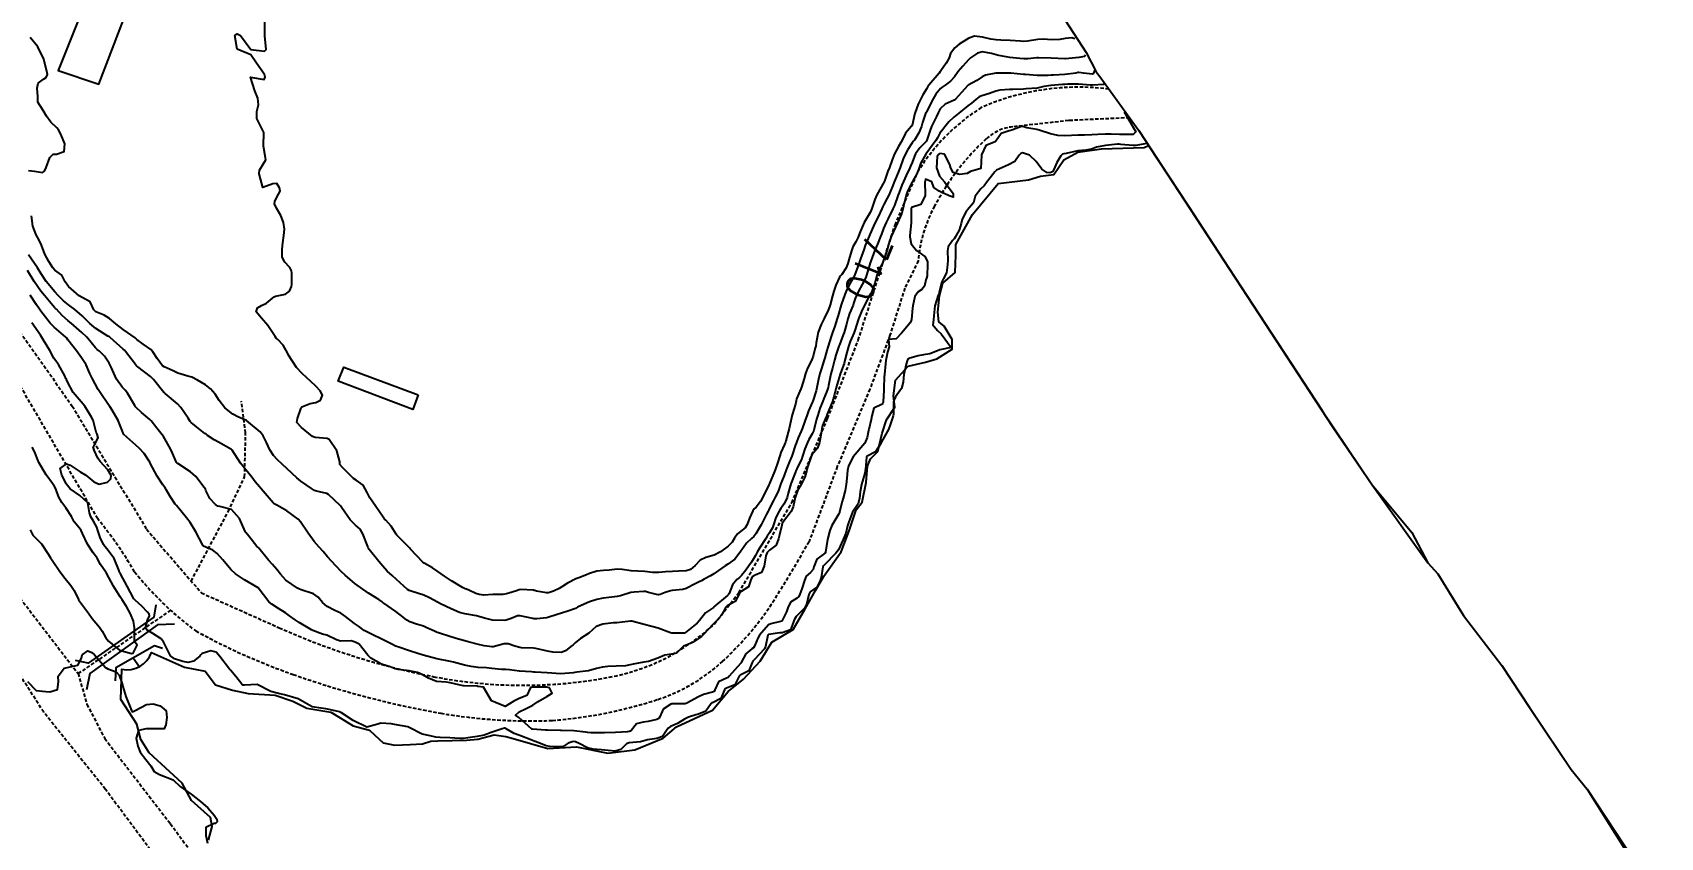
# Model space of a CAD drawing. Header units: metres. Extents: x 292545 to 299085, y 7450245 to 7463078.
# Drawn here: x 298390.6 to 298626.5, y 7451514.4 to 7451631 of the extents above; entities that cross this region are included whole.
import ezdxf
from ezdxf.enums import TextEntityAlignment as Align

# ---------------------------------------------------------------- set-up
doc = ezdxf.new("R2010")
doc.units = ezdxf.units.M
doc.linetypes.add('DASHED', pattern=[0.75, 0.5, -0.25])
for name, color, linetype in [('Area', 45, 'Continuous'), ('Cotas', 45, 'Continuous'), ('Curvas de Nivel 1m', 11, 'Continuous'), ('Curvas de Nivel 5m', 15, 'Continuous'), ('Edificações', 30, 'Continuous'), ('Hidrografia', 140, 'Continuous'), ('Pontes e viadutos', 190, 'Continuous'), ('Vias Secundárias', 230, 'DASHED')]:
    doc.layers.add(name, color=color, linetype=linetype)
doc.styles.add('Style-STANDARD', font='STANDARD.shx')

msp = doc.modelspace()

# ---------------------------------------------------------------- linework, layer by layer
at = {"layer": 'Area'}
msp.add_polyline3d([(298540.22, 7451632.84, 723.37), (298543.25, 7451628.16, 710.96), (298544.73, 7451625.35, 723.68), (298545.26, 7451624.65, 708.58), (298550.92, 7451616.81, 710.33), (298579.04, 7451573.85, 706.85), (298584.71, 7451565.5, 706.82), (298592.8, 7451554.18, 706.9), (298594.25, 7451552.56, 706.89), (298597.97, 7451546.53, 706.93), (298603.5, 7451539.32, 706.78), (298607.53, 7451533.2, 706.86), (298613.54, 7451524.25, 706.9), (298615.87, 7451521.36, 706.8), (298622.23, 7451511.24, 706.88)], dxfattribs=at)
at = {"layer": 'Curvas de Nivel 1m', "flags": 128}
for points, elevation in [([(298541.61, 7451630.11), (298541.18, 7451630.24), (298540.25, 7451630.17), (298539.44, 7451630), (298538.25, 7451629.95), (298537.09, 7451630.06), (298536.25, 7451630), (298534.77, 7451629.77), (298534.25, 7451629.74), (298533.74, 7451629.77), (298532.25, 7451629.89), (298530.9, 7451629.94), (298530.25, 7451629.96), (298529.48, 7451630.08), (298528.25, 7451630.38), (298527.11, 7451630.48), (298526.25, 7451630.23), (298524.87, 7451629.36), (298524.24, 7451628.83), (298523.63, 7451627.97), (298523.41, 7451627.38), (298523, 7451626.59), (298522.19, 7451625.46), (298522.16, 7451625.43), (298522.13, 7451625.39), (298521.96, 7451625.16), (298520.47, 7451623.42), (298520.35, 7451623.23), (298520.17, 7451622.9), (298519.59, 7451621.98), (298519.31, 7451621.43), (298518.93, 7451620.64), (298518.5, 7451619.44), (298518.42, 7451619.14), (298518.11, 7451617.77), (298518.03, 7451617.51), (298517.98, 7451617.44), (298517.1, 7451616.44), (298516.6, 7451615.45), (298516.42, 7451615.1), (298516.06, 7451614.51), (298515.49, 7451613.47), (298515.14, 7451612.57), (298514.75, 7451611.48), (298514.55, 7451610.95), (298514.04, 7451609.49), (298514, 7451609.4), (298512.95, 7451607.5), (298512.64, 7451606.83), (298512.22, 7451605.51), (298512.14, 7451605.31), (298511.95, 7451604.97), (298511.12, 7451603.52), (298510.52, 7451602.13), (298510.28, 7451601.53), (298510.18, 7451601.27), (298509.9, 7451600.7), (298509.47, 7451599.96), (298509.32, 7451599.55), (298508.98, 7451598.44), (298508.74, 7451597.55), (298508.49, 7451596.92), (298507.85, 7451595.98), (298507.65, 7451595.76), (298507.53, 7451595.56), (298506.99, 7451594.4), (298506.69, 7451593.57), (298506.5, 7451592.88), (298506.16, 7451591.58), (298506.07, 7451591.29), (298505.78, 7451590.57), (298505.44, 7451589.91), (298505.31, 7451589.59), (298504.88, 7451588.72), (298504.43, 7451587.6), (298504.17, 7451586.05), (298504.08, 7451585.6), (298504, 7451585.33), (298503.7, 7451584.14), (298503.58, 7451583.73), (298503.52, 7451583.61), (298502.9, 7451582.4), (298502.62, 7451581.62), (298502.42, 7451580.87), (298502.01, 7451579.63), (298501.91, 7451579.37), (298501.64, 7451578.74), (298501.31, 7451577.96), (298501.23, 7451577.64), (298501.13, 7451577.15), (298500.69, 7451575.64), (298500.46, 7451574.78), (298500.21, 7451573.65), (298499.77, 7451571.87), (298499.7, 7451571.66), (298499.55, 7451571.32), (298499.02, 7451570.18), (298498.86, 7451569.67), (298498.55, 7451568.64), (298498.22, 7451567.67), (298498.02, 7451567.15), (298497.49, 7451565.94), (298497.36, 7451565.68), (298497.27, 7451565.47), (298496.44, 7451563.7), (298496.09, 7451563.06), (298495.44, 7451562.25), (298495.15, 7451562), (298494.96, 7451561.71), (298494.49, 7451560.65), (298494.16, 7451559.72), (298493.87, 7451559.26), (298493.4, 7451558.92), (298492.73, 7451558.4), (298492.31, 7451557.74), (298491.96, 7451557.16), (298491.37, 7451556.58), (298490.3, 7451555.77), (298489.36, 7451555.29), (298488.17, 7451554.97), (298487.35, 7451554.55), (298486.63, 7451553.81), (298485.93, 7451553.22), (298485.33, 7451553.04), (298484.2, 7451552.97), (298483.33, 7451552.92), (298482.33, 7451552.86), (298481.33, 7451552.78), (298480.42, 7451552.79), (298479.33, 7451552.9), (298478.28, 7451552.96), (298477.33, 7451553.04), (298476.03, 7451553.23), (298475.33, 7451553.27), (298474.16, 7451553.12), (298473.33, 7451553.06), (298472.35, 7451552.96), (298471.32, 7451552.63), (298470.88, 7451552.44), (298469.76, 7451552.01), (298469.31, 7451551.85), (298468.1, 7451551.23), (298467.3, 7451550.71), (298466.88, 7451550.46), (298466.09, 7451550.05), (298465.49, 7451549.86), (298465.29, 7451549.82), (298465.05, 7451549.82), (298463.63, 7451550.08), (298463.36, 7451550.16), (298463.29, 7451550.18), (298463.19, 7451550.2), (298461.3, 7451550.32), (298461.13, 7451550.28), (298460.74, 7451550.12), (298459.63, 7451549.78), (298459.29, 7451549.69), (298458.75, 7451549.6), (298457.29, 7451549.57), (298455.98, 7451549.48), (298455.29, 7451549.59), (298454.85, 7451549.75), (298453.79, 7451550.2), (298453.45, 7451550.36), (298453.3, 7451550.42), (298452.89, 7451550.62), (298451.31, 7451551.59), (298450.3, 7451552.24), (298449.32, 7451552.94), (298448.54, 7451553.46), (298447.34, 7451554.12), (298447.14, 7451554.28), (298445.36, 7451556.18), (298445.24, 7451556.3), (298443.39, 7451558.18), (298443.29, 7451558.32), (298442.56, 7451559.49), (298441.76, 7451560.34), (298441.59, 7451560.52), (298441.42, 7451560.78), (298440.33, 7451562.36), (298439.45, 7451563.58), (298439.07, 7451564.38), (298438.51, 7451565.43), (298437.48, 7451566.16), (298437.1, 7451566.4), (298435.51, 7451567.97), (298435.13, 7451568.42), (298435.12, 7451568.82), (298434.67, 7451570.43), (298433.55, 7451572.07), (298433.3, 7451572.2), (298431.55, 7451572.33), (298431.18, 7451572.47), (298429.57, 7451573.78), (298428.88, 7451574.5), (298428.99, 7451575.09), (298429.45, 7451576.49), (298429.48, 7451576.61), (298429.61, 7451576.8), (298430.82, 7451577.27), (298431.62, 7451577.43), (298432.34, 7451577.74), (298432.6, 7451578.46), (298432.29, 7451579.11), (298431.65, 7451579.79), (298430.91, 7451580.48), (298429.66, 7451581.61), (298428.86, 7451582.5), (298427.7, 7451584.25), (298427.57, 7451584.51), (298426.9, 7451585.71), (298426.12, 7451586.53), (298425.91, 7451586.72), (298425.73, 7451586.96), (298424.67, 7451588.55), (298423.76, 7451589.64), (298423.01, 7451590.57), (298423.21, 7451591.14), (298423.78, 7451591.47), (298424.51, 7451591.82), (298425.37, 7451592.54), (298425.59, 7451592.74), (298425.8, 7451592.84), (298427.22, 7451593.1), (298427.81, 7451593.55), (298428.11, 7451594.22), (298428.16, 7451594.51), (298428.15, 7451596.19), (298428.1, 7451596.51), (298427.85, 7451597), (298427.12, 7451597.79), (298426.75, 7451598.53), (298426.76, 7451599.65), (298426.86, 7451600.53), (298427.01, 7451601.63), (298427.08, 7451602.52), (298426.96, 7451603.49), (298426.56, 7451604.52), (298425.95, 7451605.6), (298425.63, 7451606.21), (298425.7, 7451606.53), (298425.97, 7451607.18), (298426.45, 7451608.05), (298426.39, 7451608.53), (298425.99, 7451609.14), (298425.41, 7451609.12), (298423.98, 7451608.56), (298423.42, 7451610.57), (298423.5, 7451611.09), (298424.03, 7451611.96), (298424.37, 7451612.56), (298424.36, 7451612.88), (298424.05, 7451614.56), (298424.08, 7451616.56), (298423.07, 7451618.57), (298423.08, 7451619.61), (298423.34, 7451620.57), (298423.22, 7451621.5), (298422.82, 7451622.57), (298422.17, 7451624.58), (298424.17, 7451624.23), (298424.32, 7451624.56), (298424.18, 7451624.97), (298423.02, 7451626.57), (298422.21, 7451627.78), (298420.22, 7451628.6), (298419.92, 7451630.61), (298420.26, 7451630.85), (298420.7, 7451630.6), (298422.22, 7451628.58), (298424.22, 7451628.31), (298424.43, 7451628.56), (298424.25, 7451630.56), (298424.27, 7451632.56)], 712), ([(298390.01, 7451611.05), (298390.88, 7451610.95), (298392.01, 7451610.74), (298392.31, 7451610.94), (298392.56, 7451611.47), (298393.09, 7451612.92), (298393.57, 7451613.38), (298394.04, 7451613.39), (298395.17, 7451613.77), (298395.28, 7451614.9), (298394.68, 7451616.3), (298394.34, 7451616.91), (298394.09, 7451617.22), (298393.22, 7451618.04), (298392.61, 7451618.93), (298392.11, 7451619.71), (298391.36, 7451620.95), (298391.35, 7451621.74), (298391.28, 7451622.95), (298391.41, 7451623.71), (298392.17, 7451624.28), (298392.58, 7451624.53), (298392.73, 7451624.93), (298392.68, 7451625.43), (298392.28, 7451626.94), (298392.26, 7451627), (298392.21, 7451627.16), (298391.35, 7451628.95), (298390.24, 7451630.32)], 711), ([(298543.16, 7451627.73), (298543.02, 7451627.55), (298542.23, 7451627.41), (298540.26, 7451627.21), (298540.22, 7451627.2), (298540.2, 7451627.21), (298538.22, 7451627.32), (298536.35, 7451627.36), (298536.22, 7451627.36), (298536.1, 7451627.35), (298534.82, 7451627.24), (298534.27, 7451627.2), (298534.22, 7451627.2), (298533.66, 7451627.26), (298532.22, 7451627.43), (298530.62, 7451627.69), (298530.23, 7451627.78), (298529.54, 7451627.99), (298528.23, 7451628.23), (298527.52, 7451628.04), (298526.51, 7451627.34), (298526.35, 7451627.21), (298526.22, 7451627.09), (298525.39, 7451626.17), (298524.73, 7451625.36), (298524.19, 7451624.63), (298523.6, 7451623.96), (298522.84, 7451623.38), (298522.42, 7451623.13), (298522.17, 7451622.93), (298521.47, 7451622.08), (298521.1, 7451621.41), (298520.12, 7451619.55), (298520.08, 7451619.46), (298520.06, 7451619.42), (298519.54, 7451617.99), (298519.39, 7451617.43), (298519.04, 7451616.48), (298518.38, 7451615.44), (298518.24, 7451615.27), (298518.07, 7451615.04), (298517.42, 7451614.08), (298517.07, 7451613.45), (298516.77, 7451612.73), (298516.31, 7451611.46), (298516.23, 7451611.25), (298516.02, 7451610.75), (298515.63, 7451609.84), (298515.49, 7451609.47), (298515.14, 7451608.61), (298514.66, 7451607.48), (298514.45, 7451607.01), (298513.96, 7451606.1), (298513.74, 7451605.71), (298513.65, 7451605.49), (298513.11, 7451604.33), (298512.7, 7451603.5), (298512.45, 7451602.98), (298511.92, 7451601.76), (298511.81, 7451601.51), (298511.27, 7451600.15), (298511.03, 7451599.52), (298510.57, 7451598.23), (298510.33, 7451597.53), (298509.85, 7451596.2), (298509.66, 7451595.73), (298509.56, 7451595.54), (298508.91, 7451594.47), (298508.48, 7451593.55), (298508.3, 7451593.06), (298507.79, 7451591.56), (298507.33, 7451590.01), (298507.19, 7451589.57), (298506.85, 7451588.47), (298506.52, 7451587.57), (298506.31, 7451587), (298505.89, 7451585.58), (298505.85, 7451585.45), (298505.71, 7451584.95), (298505.41, 7451583.88), (298505.32, 7451583.59), (298504.92, 7451582.36), (298504.67, 7451581.6), (298504.47, 7451580.79), (298504.25, 7451579.6), (298504.13, 7451579.12), (298503.65, 7451577.61), (298503.64, 7451577.59), (298503.62, 7451577.53), (298503.04, 7451576.19), (298502.84, 7451575.62), (298502.52, 7451574.69), (298502.12, 7451573.62), (298501.95, 7451573.24), (298501.56, 7451572.31), (298501.3, 7451571.63), (298501.17, 7451571.26), (298500.61, 7451569.64), (298500.29, 7451568.88), (298499.81, 7451567.66), (298499.49, 7451566.84), (298499.15, 7451566), (298499.02, 7451565.66), (298498.63, 7451564.5), (298498.22, 7451563.67), (298497.94, 7451563.19), (298497.44, 7451562.18), (298497.28, 7451561.84), (298497.19, 7451561.68), (298496.95, 7451561.21), (298496.19, 7451559.7), (298495.9, 7451559.21), (298495.39, 7451558.37), (298495.11, 7451557.99), (298494.78, 7451557.72), (298494.05, 7451557.05), (298493.37, 7451556.07), (298493.23, 7451555.86), (298493.15, 7451555.73), (298492.37, 7451554.73), (298491.35, 7451553.99), (298490.95, 7451553.76), (298490.01, 7451553.09), (298489.32, 7451552.58), (298488.84, 7451552.27), (298487.91, 7451551.79), (298487.52, 7451551.58), (298487.31, 7451551.46), (298486.61, 7451551.11), (298485.3, 7451550.46), (298484.82, 7451550.32), (298483.3, 7451550.17), (298483.03, 7451550.12), (298482.25, 7451549.86), (298481.56, 7451549.6), (298481.29, 7451549.54), (298481, 7451549.58), (298479.87, 7451549.89), (298479.4, 7451550), (298479.29, 7451550.01), (298479.18, 7451550.01), (298477.76, 7451549.92), (298477.33, 7451549.88), (298477.29, 7451549.88), (298475.81, 7451549.41), (298475.29, 7451549.3), (298474.55, 7451549.22), (298473.28, 7451549.08), (298472.38, 7451548.88), (298471.28, 7451548.52), (298470.09, 7451548.01), (298469.56, 7451547.73), (298469.27, 7451547.58), (298468.14, 7451547.15), (298467.26, 7451546.88), (298466.6, 7451546.7), (298465.25, 7451546.25), (298465.09, 7451546.21), (298463.68, 7451546.08), (298463.24, 7451546.06), (298463.09, 7451546.09), (298461.25, 7451546.51), (298460.88, 7451546.48), (298459.93, 7451546.12), (298459.24, 7451545.88), (298458.92, 7451545.81), (298457.24, 7451545.88), (298456.06, 7451546.17), (298455.25, 7451546.42), (298454.94, 7451546.49), (298453.25, 7451546.78), (298452.47, 7451547), (298451.26, 7451547.5), (298449.73, 7451548.25), (298449.28, 7451548.49), (298448.12, 7451549.11), (298447.29, 7451549.49), (298445.59, 7451550), (298445.29, 7451550.1), (298445.15, 7451550.16), (298444.9, 7451550.3), (298443.31, 7451551.77), (298442.68, 7451552.33), (298441.97, 7451552.98), (298441.34, 7451553.68), (298440.79, 7451554.36), (298439.36, 7451556.12), (298439.27, 7451556.28), (298439.24, 7451556.37), (298439.19, 7451556.55), (298438.45, 7451558.38), (298438.06, 7451559.05), (298437.41, 7451559.64), (298436.6, 7451560.41), (298435.43, 7451562.15), (298435.22, 7451562.42), (298433.46, 7451564.09), (298433.24, 7451564.22), (298432.17, 7451564.46), (298431.6, 7451564.6), (298431.46, 7451564.65), (298430.99, 7451564.96), (298429.48, 7451565.99), (298428.87, 7451566.5), (298427.5, 7451567.78), (298426.71, 7451568.52), (298426.09, 7451569.1), (298425.52, 7451569.72), (298424.99, 7451570.55), (298424.47, 7451571.62), (298424.02, 7451572.56), (298423.56, 7451573.15), (298421.9, 7451574.58), (298421.59, 7451574.82), (298420.35, 7451575.36), (298419.59, 7451575.72), (298418.46, 7451576.62), (298417.62, 7451577.71), (298417.03, 7451578.64), (298416.39, 7451579.39), (298415.65, 7451579.97), (298414.51, 7451580.67), (298413.66, 7451581.1), (298413.09, 7451581.25), (298411.66, 7451581.68), (298410.98, 7451582.02), (298409.67, 7451582.57), (298409.41, 7451582.73), (298408.64, 7451583.79), (298408.02, 7451584.75), (298407.71, 7451585.09), (298406.61, 7451585.86), (298405.72, 7451586.54), (298405.6, 7451586.65), (298405.44, 7451586.77), (298403.74, 7451587.99), (298402.67, 7451588.81), (298401.76, 7451589.58), (298400.99, 7451590.06), (298399.77, 7451590.54), (298399.49, 7451590.85), (298398.92, 7451591.99), (298397.79, 7451592.63), (298397.32, 7451592.87), (298395.81, 7451594.22), (298395.32, 7451594.9), (298394.81, 7451595.88), (298393.84, 7451596.57), (298393.52, 7451596.92), (298392.96, 7451597.83), (298392.39, 7451598.93), (298391.89, 7451600.22), (298391.55, 7451600.94), (298391.13, 7451601.72), (298390.64, 7451602.95), (298390.44, 7451604.45)], 711), ([(298545.88, 7451623.55), (298545.8, 7451623.49), (298544.18, 7451623.38), (298543.92, 7451623.39), (298542.18, 7451623.53), (298540.55, 7451623.55), (298540.18, 7451623.52), (298539.86, 7451623.5), (298538.17, 7451623.37), (298537.14, 7451623.22), (298536.37, 7451623.03), (298536.17, 7451622.99), (298534.56, 7451622.85), (298534.17, 7451622.83), (298532.65, 7451622.78), (298532.17, 7451622.77), (298530.77, 7451622.69), (298530.16, 7451622.54), (298529.26, 7451622.21), (298528.15, 7451621.86), (298527.77, 7451621.7), (298527.3, 7451621.33), (298526.67, 7451620.8), (298526.13, 7451620.4), (298524.83, 7451619.36), (298524.12, 7451618.76), (298523.39, 7451618.1), (298522.81, 7451617.38), (298522.51, 7451616.98), (298522.09, 7451616.43), (298521.71, 7451615.76), (298521.5, 7451615.4), (298520.05, 7451613.42), (298519.32, 7451612.15), (298519.05, 7451611.43), (298518.79, 7451610.66), (298518.12, 7451609.44), (298518.08, 7451609.37), (298518, 7451609.25), (298517.38, 7451608.05), (298517.17, 7451607.45), (298516.93, 7451606.49), (298516.72, 7451605.45), (298516.56, 7451604.84), (298515.93, 7451603.46), (298515.01, 7451601.47), (298514.74, 7451600.64), (298514.42, 7451599.48), (298514.28, 7451599.08), (298513.87, 7451597.9), (298513.76, 7451597.6), (298513.71, 7451597.49), (298513.06, 7451596.28), (298512.84, 7451595.5), (298512.64, 7451594.69), (298512.22, 7451593.51), (298512.09, 7451593.22), (298511.8, 7451592.72), (298511.14, 7451591.52), (298510.7, 7451590.61), (298510.27, 7451589.53), (298509.75, 7451587.86), (298509.67, 7451587.61), (298509.65, 7451587.54), (298509.05, 7451586.23), (298508.81, 7451585.55), (298508.59, 7451584.67), (298508.32, 7451583.55), (298508.19, 7451583.05), (298507.67, 7451581.68), (298507.63, 7451581.56), (298507.62, 7451581.51), (298507.04, 7451579.57), (298506.76, 7451578.45), (298506.49, 7451577.58), (298505.73, 7451575.71), (298505.7, 7451575.59), (298505.68, 7451575.51), (298505.6, 7451575.35), (298505.08, 7451574.1), (298504.97, 7451573.6), (298504.78, 7451572.37), (298504.62, 7451571.6), (298504.34, 7451570.81), (298503.53, 7451569.81), (298503.46, 7451569.69), (298503.43, 7451569.61), (298502.94, 7451568.19), (298502.78, 7451567.62), (298502.52, 7451566.59), (298502.03, 7451565.62), (298501.81, 7451565.3), (298501.47, 7451564.77), (298501.1, 7451563.64), (298500.81, 7451562.28), (298500.52, 7451561.64), (298499.42, 7451560.19), (298499.21, 7451559.86), (298499.15, 7451559.66), (298498.83, 7451558.22), (298498.71, 7451557.67), (298498.33, 7451556.72), (298497.37, 7451556.03), (298497.05, 7451555.68), (298496.84, 7451555.17), (298496.59, 7451553.69), (298496.23, 7451552.8), (298495.32, 7451552.41), (298494.89, 7451552.14), (298494.7, 7451551.72), (298494.33, 7451550.7), (298493.3, 7451550.02), (298493.13, 7451549.9), (298493.05, 7451549.73), (298492.43, 7451548.59), (298491.27, 7451547.93), (298491.06, 7451547.75), (298490.44, 7451546.58), (298489.72, 7451545.77), (298489.24, 7451545.3), (298488.49, 7451544.52), (298487.82, 7451543.79), (298487.53, 7451543.48), (298487.21, 7451543.25), (298486.34, 7451542.68), (298485.2, 7451542.19), (298484.94, 7451542.09), (298484.68, 7451541.84), (298483.92, 7451541.11), (298483.18, 7451540.96), (298482.22, 7451540.82), (298481.18, 7451540.35), (298479.84, 7451539.89), (298479.17, 7451539.77), (298477.61, 7451539.48), (298477.17, 7451539.38), (298476.51, 7451539.27), (298475.17, 7451539.21), (298473.97, 7451539.16), (298473.16, 7451539.07), (298472.29, 7451538.85), (298471.16, 7451538.54), (298469.47, 7451538.33), (298469.16, 7451538.29), (298468.93, 7451538.25), (298467.15, 7451538.07), (298467.12, 7451538.07), (298465.15, 7451538.23), (298463.41, 7451538.34), (298463.16, 7451538.35), (298462.88, 7451538.36), (298461.16, 7451538.46), (298459.69, 7451538.66), (298459.16, 7451538.71), (298458.56, 7451538.74), (298457.16, 7451538.88), (298456.39, 7451538.94), (298455.16, 7451539.02), (298454.13, 7451539.16), (298453.16, 7451539.37), (298451.6, 7451539.79), (298451.17, 7451539.9), (298449.17, 7451540.25), (298447.18, 7451540.82), (298446.44, 7451541.03), (298445.19, 7451541.42), (298443.54, 7451541.98), (298443.2, 7451542.12), (298442.76, 7451542.33), (298441.21, 7451543.12), (298439.79, 7451543.79), (298439.22, 7451544.1), (298439.03, 7451544.18), (298438.65, 7451544.38), (298437.81, 7451544.98), (298437.23, 7451545.4), (298435.92, 7451546.41), (298435.25, 7451546.87), (298434.41, 7451547.27), (298433.26, 7451547.87), (298432.6, 7451548.45), (298432, 7451549.18), (298431.28, 7451549.68), (298429.5, 7451550.28), (298429.29, 7451550.34), (298429.19, 7451550.39), (298428.97, 7451550.49), (298427.31, 7451551.68), (298426.54, 7451552.53), (298426, 7451553.2), (298425.34, 7451553.92), (298424.77, 7451554.55), (298423.36, 7451556.3), (298423.23, 7451556.43), (298423.09, 7451556.56), (298421.91, 7451558.06), (298421.49, 7451558.59), (298421.45, 7451558.64), (298421.39, 7451558.73), (298420.56, 7451560.6), (298419.43, 7451561.89), (298417.73, 7451562.34), (298417.44, 7451562.39), (298417.1, 7451562.64), (298416.3, 7451563.5), (298415.72, 7451564.66), (298415.65, 7451564.84), (298415.47, 7451565.11), (298414.24, 7451566.67), (298413.49, 7451567.37), (298411.62, 7451568.59), (298411.51, 7451568.66), (298411.47, 7451568.7), (298410.87, 7451570.05), (298410.58, 7451570.71), (298409.56, 7451572.5), (298409.39, 7451572.73), (298408.6, 7451573.71), (298407.77, 7451574.75), (298407.58, 7451574.93), (298406.39, 7451575.96), (298405.6, 7451576.68), (298405.56, 7451576.72), (298405.52, 7451576.77), (298405.4, 7451576.98), (298404.34, 7451578.79), (298404.03, 7451579.19), (298403.64, 7451579.6), (298402.75, 7451580.81), (298401.97, 7451582.52), (298401.84, 7451582.82), (298401.68, 7451583.13), (298401, 7451584.14), (298400.31, 7451584.84), (298399.96, 7451585.1), (298399.71, 7451585.36), (298398.46, 7451586.86), (298397.73, 7451587.58), (298396.16, 7451588.89), (298395.76, 7451589.23), (298394.9, 7451590.04), (298394.05, 7451590.92), (298393.91, 7451591.06), (298393.78, 7451591.2), (298392.31, 7451592.93), (298391.8, 7451593.57), (298390.84, 7451594.95), (298389.84, 7451596.54)], 709), ([(298548.79, 7451619.53), (298550.49, 7451616.66), (298550.09, 7451616.24), (298548.92, 7451616.25), (298548.09, 7451616.27), (298546.88, 7451616.31), (298546.09, 7451616.3), (298544.97, 7451616.24), (298544.09, 7451616.2), (298543.05, 7451616.18), (298542.09, 7451616.17), (298541.13, 7451616.13), (298540.09, 7451616.04), (298539.17, 7451616.1), (298538.09, 7451616.36), (298536.46, 7451616.86), (298536.1, 7451616.96), (298534.66, 7451617.24), (298534.1, 7451617.41), (298533.92, 7451617.43), (298533.51, 7451617.26), (298532.48, 7451616.89), (298532.1, 7451616.8), (298530.95, 7451616.42), (298530.2, 7451615.3), (298530.07, 7451615.21), (298528.74, 7451614.64), (298528.09, 7451613.32), (298528.09, 7451613.28), (298528.03, 7451611.32), (298526.49, 7451610.88), (298526.02, 7451610.61), (298524.93, 7451610.45), (298524.02, 7451610.74), (298523.65, 7451611.37), (298523.52, 7451611.89), (298522.73, 7451613.38), (298522.05, 7451613.48), (298521.93, 7451613.39), (298521.7, 7451613.05), (298521.59, 7451611.4), (298522.02, 7451610.23), (298522.75, 7451609.38), (298523.99, 7451607.72), (298524, 7451607.37), (298524, 7451607.35), (298523.98, 7451607.19), (298523.4, 7451607.38), (298521.99, 7451608.06), (298521.18, 7451608.58), (298520.89, 7451609.41), (298520.01, 7451609.76), (298519.92, 7451609.51), (298519.91, 7451609.42), (298519.93, 7451607.47), (298519.93, 7451607.42), (298519.29, 7451606.1), (298517.96, 7451605.67), (298517.9, 7451605.5), (298517.89, 7451605.44), (298517.9, 7451603.47), (298517.9, 7451603.44), (298517.73, 7451601.63), (298517.7, 7451601.44), (298517.9, 7451600.43), (298518.7, 7451599.43), (298519.87, 7451598.56), (298520.28, 7451597.83), (298520.3, 7451597.41), (298520.22, 7451595.79), (298520.12, 7451595.42), (298520.06, 7451595.19), (298519.83, 7451594.28), (298519.45, 7451593.8), (298518.92, 7451593.43), (298518.45, 7451592.79), (298518.16, 7451591.44), (298518.13, 7451591.1), (298517.94, 7451589.44), (298517.91, 7451589.29), (298517.76, 7451588.98), (298516.52, 7451587.46), (298515.73, 7451586.63), (298514.65, 7451586.56), (298514.74, 7451585.48), (298514.5, 7451584.69), (298514.22, 7451583.48), (298514.17, 7451583.01), (298514.03, 7451581.49), (298514.02, 7451581.13), (298513.97, 7451579.49), (298513.95, 7451579.17), (298513.87, 7451577.49), (298513.83, 7451577.28), (298513.62, 7451577.13), (298512.51, 7451576.61), (298512.19, 7451575.5), (298512.13, 7451574.97), (298511.78, 7451573.51), (298511.74, 7451573.34), (298511.56, 7451572.34), (298511.21, 7451571.52), (298509.53, 7451569.54), (298508.83, 7451568.23), (298508.68, 7451567.55), (298508.57, 7451566.47), (298508.47, 7451565.55), (298508.34, 7451564.68), (298508.05, 7451563.55), (298507.92, 7451563.08), (298507.55, 7451561.56), (298507.53, 7451561.47), (298507.43, 7451561.27), (298506.44, 7451559.57), (298506.12, 7451558.86), (298505.79, 7451557.58), (298505.48, 7451555.7), (298505.43, 7451555.59), (298505.36, 7451555.53), (298504.24, 7451554.71), (298503.83, 7451553.61), (298503.72, 7451553.22), (298503.33, 7451552.77), (298502.7, 7451552.24), (298502.44, 7451551.62), (298502.08, 7451550.41), (298501.78, 7451549.63), (298501.62, 7451549.3), (298501.28, 7451549.02), (298500.44, 7451548.48), (298500.05, 7451547.65), (298499.84, 7451547.07), (298499.24, 7451545.81), (298499.18, 7451545.72), (298499, 7451545.66), (298497.56, 7451545.36), (298497.24, 7451545.17), (298495.92, 7451543.7), (298495.67, 7451543.24), (298495.2, 7451542.08), (298495.05, 7451541.85), (298494.83, 7451541.71), (298493.93, 7451540.98), (298493.26, 7451539.73), (298493.23, 7451539.67), (298493.17, 7451539.61), (298491.56, 7451537.75), (298491.37, 7451537.54), (298491.15, 7451537.44), (298490, 7451536.91), (298489.48, 7451535.78), (298489.37, 7451535.53), (298489.12, 7451535.41), (298487.8, 7451535.11), (298487.11, 7451534.77), (298485.38, 7451533.83), (298485.18, 7451533.75), (298485.1, 7451533.74), (298483.22, 7451533.73), (298483.1, 7451533.71), (298481.99, 7451532.96), (298481.49, 7451531.87), (298481.34, 7451531.61), (298481.08, 7451531.46), (298479.8, 7451531.16), (298479.07, 7451531.07), (298478.12, 7451530.86), (298477.37, 7451529.92), (298477.19, 7451529.78), (298477.05, 7451529.74), (298476.82, 7451529.7), (298475.05, 7451529.58), (298473.49, 7451529.52), (298473.05, 7451529.53), (298471.48, 7451529.55), (298471.05, 7451529.59), (298470.7, 7451529.65), (298469.05, 7451529.81), (298467.22, 7451529.87), (298467.05, 7451529.87), (298465.2, 7451529.91), (298465.05, 7451529.92), (298464.92, 7451529.93), (298463.05, 7451530.05), (298462.96, 7451530.09), (298461.08, 7451531.75), (298460.58, 7451532.12), (298461.09, 7451532.56), (298462.14, 7451533.05), (298463.1, 7451533.56), (298463.84, 7451534.08), (298465.11, 7451534.79), (298465.9, 7451535.27), (298465.52, 7451536.06), (298465.12, 7451536.14), (298465.04, 7451536.14), (298463.12, 7451536.18), (298463.04, 7451536.17), (298462.74, 7451536.09), (298462.24, 7451534.97), (298461.11, 7451534.52), (298460.31, 7451534.12), (298459.09, 7451533.34), (298457.1, 7451534.16), (298455.92, 7451536.17), (298455.12, 7451536.27), (298455.02, 7451536.28), (298453.12, 7451536.35), (298452.97, 7451536.37), (298451.13, 7451536.78), (298450.51, 7451536.86), (298449.13, 7451537), (298447.96, 7451537.44), (298447.15, 7451537.93), (298446.36, 7451538.29), (298445.16, 7451538.53), (298443.55, 7451538.71), (298443.16, 7451538.81), (298442.4, 7451539.1), (298441.16, 7451539.49), (298439.61, 7451540.37), (298439.18, 7451540.8), (298437.9, 7451542.39), (298437.45, 7451542.65), (298437.21, 7451542.75), (298436.74, 7451542.87), (298435.21, 7451542.84), (298434.64, 7451543), (298433.22, 7451543.68), (298432.63, 7451543.86), (298431.22, 7451544.35), (298431.02, 7451544.47), (298429.23, 7451545.55), (298428.64, 7451545.9), (298427.82, 7451546.51), (298427.25, 7451546.93), (298426.21, 7451547.58), (298425.27, 7451548.17), (298424.84, 7451548.54), (298423.29, 7451550.56), (298421.31, 7451551.71), (298419.99, 7451552.6), (298419.33, 7451553.21), (298418.16, 7451554.62), (298417.35, 7451555.55), (298416.72, 7451556), (298415.36, 7451556.61), (298415.32, 7451556.66), (298415.27, 7451556.75), (298414.23, 7451558.67), (298413.41, 7451560.02), (298412.92, 7451560.68), (298411.44, 7451562.48), (298411.27, 7451562.7), (298410.53, 7451563.79), (298410, 7451564.72), (298409.79, 7451565.05), (298409.47, 7451565.47), (298408.64, 7451566.74), (298407.64, 7451568.62), (298407.58, 7451568.75), (298407.51, 7451568.89), (298406.78, 7451570.02), (298406.07, 7451570.77), (298405.54, 7451571.22), (298403.83, 7451572.8), (298403.72, 7451572.96), (298403.57, 7451573.37), (298402.98, 7451574.81), (298402.12, 7451576.29), (298401.77, 7451576.82), (298401.61, 7451577.07), (298400.4, 7451578.84), (298400.11, 7451579.31), (298399.65, 7451580.14), (298399.26, 7451580.85), (298398.91, 7451581.61), (298398.34, 7451582.86), (298397.69, 7451583.9), (298396.96, 7451584.88), (298395.72, 7451586.51), (298395.56, 7451586.73), (298395.4, 7451586.89), (298393.74, 7451588.31), (298393.16, 7451588.93), (298391.77, 7451590.67), (298391.58, 7451590.94), (298391.15, 7451591.57), (298390.22, 7451592.96)], 708), ([(298552.17, 7451614.88), (298552.13, 7451614.93), (298552.07, 7451614.95), (298550.47, 7451614.65), (298550.07, 7451614.66), (298548.32, 7451614.82), (298548.07, 7451614.84), (298547.83, 7451614.84), (298546.07, 7451614.68), (298544.77, 7451614.42), (298544.06, 7451614.15), (298543.24, 7451613.96), (298542.06, 7451613.87), (298540.39, 7451613.51), (298540.06, 7451613.44), (298539.85, 7451613.39), (298539.6, 7451613.18), (298539.03, 7451612.2), (298538.59, 7451611.19), (298538.39, 7451610.83), (298538.02, 7451610.7), (298537.55, 7451610.74), (298536.86, 7451611.22), (298536.04, 7451612.32), (298535.06, 7451613.24), (298534.06, 7451613.59), (298533.79, 7451613.52), (298533.54, 7451613.26), (298532.96, 7451612.34), (298532.04, 7451611.85), (298530.73, 7451611.29), (298530.27, 7451611.06), (298530.03, 7451610.84), (298529.34, 7451609.98), (298528.84, 7451609.31), (298528.49, 7451608.83), (298527.99, 7451608.4), (298527.21, 7451607.33), (298526.94, 7451606.36), (298526.09, 7451605.35), (298525.95, 7451605.18), (298525.32, 7451603.98), (298525.16, 7451603.36), (298524.89, 7451602.39), (298524.31, 7451601.37), (298524.14, 7451601.14), (298523.91, 7451600.9), (298523.28, 7451599.99), (298523.17, 7451599.38), (298523.21, 7451598.03), (298523.2, 7451597.38), (298523.02, 7451596.21), (298522.61, 7451595.38), (298522.34, 7451594.88), (298521.99, 7451593.39), (298521.95, 7451593.25), (298521.81, 7451592.99), (298521.32, 7451591.4), (298521.22, 7451589.95), (298521.14, 7451589.4), (298521.03, 7451588.67), (298521.75, 7451587.87), (298522.28, 7451587.38), (298523.72, 7451585.37), (298522.07, 7451585.03), (298521.72, 7451584.9), (298520.63, 7451584.48), (298519.71, 7451584.32), (298518.94, 7451584.19), (298517.7, 7451583.86), (298517.45, 7451583.69), (298517.34, 7451583.45), (298517.19, 7451582.95), (298516.85, 7451581.45), (298516.77, 7451580.34), (298516.5, 7451579.46), (298515.63, 7451578.23), (298515.38, 7451577.72), (298515.35, 7451577.47), (298515.36, 7451575.72), (298515.32, 7451575.47), (298514.89, 7451574.17), (298514.61, 7451573.48), (298514.23, 7451572.82), (298513.55, 7451571.63), (298513.52, 7451571.52), (298513.51, 7451571.49), (298512.76, 7451570.28), (298511.53, 7451569.64), (298511.42, 7451569.51), (298511.29, 7451567.73), (298511.27, 7451567.51), (298511.18, 7451567.19), (298510.73, 7451565.53), (298510.51, 7451564.48), (298510.41, 7451563.53), (298510.24, 7451562.74), (298509.43, 7451561.54), (298508.86, 7451560.11), (298508.7, 7451559.55), (298508.46, 7451558.49), (298508.08, 7451557.55), (298507.37, 7451556.07), (298507.02, 7451555.57), (298505.35, 7451553.9), (298505.19, 7451553.74), (298505.13, 7451553.59), (298504.86, 7451552.06), (298504.73, 7451551.6), (298504.23, 7451550.67), (298503.3, 7451549.97), (298503.1, 7451549.61), (298502.75, 7451548.13), (298502.46, 7451547.62), (298501.25, 7451546.39), (298500.96, 7451545.93), (298500.88, 7451545.64), (298500.42, 7451544.46), (298499.23, 7451544.04), (298498.88, 7451544.01), (298497.22, 7451543.78), (298497.13, 7451543.68), (298496.82, 7451542.07), (298496.64, 7451541.69), (298495.18, 7451540.13), (298494.97, 7451539.92), (298494.88, 7451539.71), (298494.37, 7451538.51), (298493.15, 7451537.91), (298492.99, 7451537.73), (298492.38, 7451536.49), (298491.13, 7451536), (298490.96, 7451535.93), (298490.88, 7451535.76), (298490.35, 7451534.53), (298489.1, 7451533.91), (298489.01, 7451533.87), (298488.93, 7451533.78), (298488.18, 7451532.69), (298487.08, 7451532.25), (298486.71, 7451532.17), (298485.64, 7451531.82), (298485.07, 7451531.51), (298484.04, 7451530.87), (298483.06, 7451530.46), (298482.71, 7451530.21), (298482.45, 7451529.86), (298481.9, 7451529.01), (298481.04, 7451528.74), (298479.69, 7451528.54), (298479.04, 7451528.32), (298478.69, 7451528.25), (298477.03, 7451528.08), (298476.65, 7451527.93), (298475.85, 7451527.11), (298475.02, 7451526.87), (298474.01, 7451526.96), (298473.02, 7451527.08), (298471.84, 7451527.16), (298471.02, 7451527.36), (298469.81, 7451528.01), (298469.25, 7451528.23), (298469.04, 7451528.27), (298468.81, 7451528.25), (298468.22, 7451528.03), (298467.48, 7451527.58), (298467.03, 7451527.51), (298465.53, 7451527.55), (298465.03, 7451527.64), (298463.95, 7451528.08), (298463.27, 7451528.32), (298463.04, 7451528.41), (298462.48, 7451528.65), (298461.04, 7451529.22), (298460.38, 7451529.46), (298459.24, 7451530.14), (298459.05, 7451530.22), (298458.97, 7451530.23), (298458.65, 7451530.14), (298457.47, 7451529.73), (298457.05, 7451529.57), (298456.01, 7451529.21), (298455.04, 7451529.02), (298453.66, 7451528.82), (298453.04, 7451528.73), (298452.52, 7451528.73), (298451.04, 7451528.81), (298449.64, 7451528.85), (298449.04, 7451528.93), (298448.22, 7451529.09), (298447.04, 7451529.35), (298445.17, 7451530.3), (298445.05, 7451530.37), (298444.95, 7451530.4), (298443.06, 7451530.75), (298442.55, 7451530.84), (298441.06, 7451530.92), (298440.61, 7451530.81), (298439.05, 7451530.37), (298437.07, 7451531.31), (298435.38, 7451532.42), (298435.08, 7451532.56), (298433.57, 7451532.93), (298433.09, 7451533.03), (298432.43, 7451533.11), (298431.09, 7451533.33), (298429.1, 7451534.49), (298427.11, 7451535.07), (298426.44, 7451535.2), (298425.12, 7451535.52), (298423.13, 7451536.56), (298421.29, 7451536.43), (298421.13, 7451536.44), (298420.91, 7451536.59), (298420.04, 7451537.7), (298419.28, 7451538.61), (298419.15, 7451538.77), (298417.74, 7451540.62), (298417.18, 7451541.25), (298416.4, 7451541.42), (298415.18, 7451541.03), (298414.98, 7451540.86), (298414.83, 7451540.66), (298413.93, 7451539.91), (298413.16, 7451539.74), (298412.35, 7451539.88), (298411.17, 7451540.28), (298410.57, 7451540.72), (298409.88, 7451542.03), (298409.56, 7451542.73), (298409.21, 7451543.18), (298408.04, 7451543.92), (298407.22, 7451544.43), (298407.06, 7451544.59), (298407.02, 7451544.75), (298407.02, 7451544.95), (298407.24, 7451545.87), (298407.52, 7451546.48), (298407.47, 7451546.75), (298407.26, 7451547.02), (298406.41, 7451547.91), (298405.44, 7451548.78), (298405.35, 7451548.85), (298405.27, 7451548.97), (298404.29, 7451550.79), (298403.32, 7451552.59), (298403.21, 7451552.8), (298403.13, 7451553), (298402.41, 7451554.81), (298401.36, 7451556.2), (298401.07, 7451556.53), (298400.88, 7451556.83), (298400.39, 7451557.84), (298400.03, 7451558.84), (298399.89, 7451559.34), (298399.41, 7451560.2), (298399.04, 7451560.85), (298398.84, 7451561.44), (298398.6, 7451562.86), (298397.45, 7451563.93), (298396.06, 7451564.88), (298395.47, 7451565.62), (298395.05, 7451566.47), (298394.83, 7451566.9), (298394.57, 7451567.83), (298395.51, 7451568.52), (298396.06, 7451568.33), (298397.49, 7451567.37), (298398.29, 7451566.86), (298399.47, 7451565.9), (298400.22, 7451565.59), (298401.47, 7451565.87), (298401.93, 7451566.37), (298401.96, 7451566.82), (298401.5, 7451567.66), (298400.41, 7451568.84), (298400.04, 7451569.36), (298399.53, 7451570.51), (298399.41, 7451570.85), (298399.39, 7451571), (298399.54, 7451571.2), (298400.09, 7451572.31), (298399.93, 7451572.84), (298399.83, 7451573.11), (298399.58, 7451574.09), (298399.36, 7451574.85), (298399.14, 7451575.3), (298398.15, 7451576.86), (298397.61, 7451577.5), (298396.47, 7451578.88), (298395.65, 7451580.41), (298395.49, 7451580.74), (298395.43, 7451580.89), (298395.29, 7451581.27), (298394.35, 7451582.91), (298394.06, 7451583.29), (298393.69, 7451583.83), (298393.09, 7451584.93), (298392.19, 7451586.46), (298391.89, 7451586.94), (298391.73, 7451587.18), (298390.46, 7451588.95)], 707), ([(298390.22, 7451558.96), (298390.61, 7451558.18), (298391.38, 7451557.43), (298391.87, 7451556.94), (298392.9, 7451555.37), (298393.19, 7451554.92), (298393.34, 7451554.7), (298394.53, 7451552.91), (298395.31, 7451551.9), (298396.15, 7451550.89), (298396.6, 7451550.19), (298397.24, 7451548.87), (298397.25, 7451548.85), (298397.27, 7451548.83), (298398.68, 7451546.86), (298399.24, 7451546.11), (298400.31, 7451544.83), (298400.67, 7451544.28), (298401.21, 7451543.31), (298401.57, 7451542.82), (298403.18, 7451541.52), (298404.93, 7451541.02), (298405.18, 7451541.09), (298405.74, 7451542.23), (298405.38, 7451542.78), (298405.36, 7451542.93), (298405.37, 7451544.78), (298405.24, 7451545.72), (298404.78, 7451546.78), (298404.21, 7451547.84), (298403.59, 7451548.8), (298403.28, 7451549.26), (298402.34, 7451550.81), (298401.32, 7451552.67), (298401.23, 7451552.82), (298400.45, 7451553.95), (298399.96, 7451554.84), (298399.71, 7451555.21), (298399.35, 7451555.65), (298398.55, 7451556.86), (298397.82, 7451558.43), (298397.63, 7451558.87), (298397.4, 7451559.22), (298396.62, 7451560.1), (298396.23, 7451560.88), (298395.43, 7451562.15), (298394.85, 7451562.9), (298394.33, 7451563.78), (298393.94, 7451564.91), (298393.79, 7451565.24), (298393.47, 7451565.66), (298392.55, 7451566.93), (298391.51, 7451568.74), (298391.44, 7451568.87), (298391.4, 7451568.94), (298390.88, 7451570.31), (298390.54, 7451570.95)], 706), ([(298389.85, 7451536.96), (298391.11, 7451535.69), (298392.5, 7451535.54), (298393.11, 7451535.46), (298394.2, 7451535.82), (298394.37, 7451536.91), (298394.31, 7451537.74), (298395.15, 7451538.9), (298397.16, 7451539.37), (298397.67, 7451540.37), (298397.8, 7451540.86), (298398.6, 7451541.44), (298399.18, 7451541.17), (298399.57, 7451540.85), (298401.15, 7451539.01), (298401.26, 7451538.94), (298401.48, 7451538.83), (298402.71, 7451538.37), (298403.14, 7451537.88), (298403.53, 7451536.8), (298403.66, 7451536.26), (298404.12, 7451534.79), (298404.84, 7451533.03), (298404.93, 7451532.78), (298405.08, 7451532.58), (298405.48, 7451532.77), (298407.09, 7451533.66), (298408.08, 7451533.75), (298409.09, 7451533.45), (298409.93, 7451532.72), (298410.04, 7451531.75), (298409.9, 7451530.72), (298409.65, 7451530.13), (298409.05, 7451530.1), (298407.69, 7451530.11), (298407.05, 7451530.12), (298405.95, 7451529.87), (298405.59, 7451528.77), (298405.84, 7451527.59), (298406.17, 7451526.76), (298407, 7451525.7), (298407.73, 7451524.74), (298408.19, 7451523.96), (298408.97, 7451523.48), (298410.96, 7451522.71), (298412, 7451521.74), (298412.95, 7451521.09), (298413.58, 7451520.67), (298414.93, 7451519.6), (298416, 7451518.65), (298416.9, 7451517.61), (298417.27, 7451517.01), (298417.33, 7451516.63), (298417.12, 7451516.41), (298416.89, 7451516.39), (298415.7, 7451515.83), (298415.68, 7451514.65), (298415.95, 7451513.55)], 707)]:
    msp.add_lwpolyline(points, dxfattribs=dict(at, elevation=elevation))
at = {"layer": 'Curvas de Nivel 5m', "elevation": 710, "flags": 128}
msp.add_lwpolyline([(298544.52, 7451625.64), (298544.29, 7451625.03), (298544.19, 7451624.99), (298542.88, 7451625.14), (298542.19, 7451625.23), (298542.12, 7451625.22), (298541.79, 7451625.16), (298540.19, 7451624.95), (298538.53, 7451624.85), (298538.19, 7451624.83), (298537.78, 7451624.8), (298536.19, 7451624.82), (298534.5, 7451624.94), (298534.19, 7451624.96), (298532.34, 7451625.12), (298532.19, 7451625.12), (298532.04, 7451625.12), (298530.19, 7451625.12), (298528.67, 7451624.83), (298528.19, 7451624.59), (298527.41, 7451624.1), (298526.17, 7451623.4), (298526.11, 7451623.34), (298525.19, 7451622.32), (298524.34, 7451621.37), (298524.14, 7451621.23), (298522.86, 7451620.66), (298522.13, 7451619.97), (298521.82, 7451619.39), (298521.58, 7451618.86), (298520.88, 7451617.41), (298520.65, 7451616.86), (298520.18, 7451615.42), (298520.07, 7451615.25), (298519.19, 7451614.3), (298518.56, 7451613.43), (298518.39, 7451613.1), (298518.04, 7451612.19), (298517.83, 7451611.64), (298517.74, 7451611.44), (298517.17, 7451610.3), (298516.79, 7451609.45), (298516.56, 7451608.89), (298516.01, 7451607.46), (298516, 7451607.44), (298515.98, 7451607.37), (298515.48, 7451605.95), (298515.27, 7451605.47), (298514.56, 7451604.1), (298514.27, 7451603.48), (298513.92, 7451602.65), (298513.6, 7451601.81), (298513.47, 7451601.49), (298513.02, 7451600.38), (298512.66, 7451599.5), (298512.44, 7451598.94), (298511.91, 7451597.51), (298511.9, 7451597.47), (298511.86, 7451597.32), (298511.32, 7451595.52), (298510.83, 7451594.52), (298510.26, 7451593.53), (298509.8, 7451592.47), (298509.57, 7451591.76), (298509.49, 7451591.54), (298508.99, 7451590.33), (298508.74, 7451589.55), (298508.53, 7451588.78), (298508.2, 7451587.56), (298508.08, 7451587.21), (298507.73, 7451586.31), (298507.51, 7451585.77), (298507.44, 7451585.56), (298507, 7451584.27), (298506.8, 7451583.57), (298506.49, 7451582.38), (298506.29, 7451581.58), (298505.93, 7451579.86), (298505.87, 7451579.59), (298505.82, 7451579.42), (298505.64, 7451578.92), (298505.25, 7451577.97), (298505.1, 7451577.6), (298504.68, 7451576.53), (298504.37, 7451575.6), (298504.19, 7451575.01), (298503.87, 7451573.61), (298503.81, 7451573.37), (298503.57, 7451572.86), (298503.1, 7451572.07), (298502.87, 7451571.62), (298502.48, 7451570.69), (298502.16, 7451569.62), (298502, 7451569.16), (298501.51, 7451568.15), (298501.33, 7451567.81), (298501.26, 7451567.63), (298501.09, 7451567.23), (298500.47, 7451565.65), (298500.07, 7451564.25), (298499.93, 7451563.65), (298499.82, 7451563.3), (298499.45, 7451562.66), (298499.04, 7451562.07), (298498.79, 7451561.67), (298498.32, 7451560.77), (298497.96, 7451559.67), (298497.82, 7451559.26), (298497.4, 7451558.52), (298497.05, 7451558.02), (298496.83, 7451557.69), (298495.95, 7451556.29), (298495.61, 7451555.71), (298495.36, 7451555.26), (298494.79, 7451554.27), (298494.41, 7451553.72), (298493.94, 7451553.12), (298493.32, 7451552.35), (298493.02, 7451552.03), (298492.67, 7451551.74), (298492.04, 7451551.01), (298491.53, 7451549.75), (298491.45, 7451549.59), (298491.29, 7451549.45), (298489.34, 7451547.78), (298489.31, 7451547.75), (298489.27, 7451547.72), (298488.12, 7451546.93), (298487.26, 7451545.8), (298486.88, 7451545.44), (298485.23, 7451544.07), (298485.05, 7451544), (298483.22, 7451543.99), (298483.04, 7451544.04), (298481.23, 7451544.72), (298480.32, 7451544.97), (298479.24, 7451545.25), (298477.45, 7451545.71), (298477.24, 7451545.72), (298475.66, 7451545.51), (298475.24, 7451545.5), (298474.77, 7451545.48), (298473.24, 7451545.3), (298472.28, 7451544.93), (298471.22, 7451543.99), (298469.99, 7451543.23), (298469.2, 7451542.6), (298468.91, 7451542.31), (298468.61, 7451542.03), (298467.81, 7451541.41), (298467.18, 7451541.2), (298465.99, 7451541.25), (298465.19, 7451541.39), (298463.51, 7451541.77), (298463.2, 7451541.81), (298461.45, 7451541.86), (298461.2, 7451541.9), (298460.48, 7451542.12), (298459.49, 7451542.42), (298459.21, 7451542.46), (298458.91, 7451542.44), (298457.86, 7451542.15), (298457.36, 7451542), (298457.2, 7451541.99), (298456.05, 7451542.17), (298455.2, 7451542.33), (298453.72, 7451542.72), (298453.21, 7451542.86), (298452.33, 7451543.1), (298451.22, 7451543.45), (298449.43, 7451544.03), (298449.22, 7451544.1), (298449.11, 7451544.14), (298448.84, 7451544.26), (298447.73, 7451544.78), (298447.23, 7451544.99), (298446.21, 7451545.31), (298445.24, 7451545.64), (298444.82, 7451545.88), (298444.29, 7451546.31), (298443.25, 7451547.12), (298441.51, 7451548.35), (298441.37, 7451548.45), (298441.27, 7451548.51), (298440.79, 7451548.84), (298439.29, 7451549.8), (298438.95, 7451550.04), (298438.44, 7451550.38), (298437.3, 7451551.19), (298435.87, 7451552.41), (298435.33, 7451552.94), (298433.89, 7451554.43), (298433.35, 7451555.05), (298432.72, 7451555.81), (298432.11, 7451556.46), (298431.38, 7451557.29), (298430.53, 7451558.48), (298429.41, 7451560.13), (298429.08, 7451560.49), (298427.43, 7451561.7), (298425.98, 7451562.53), (298425.62, 7451562.72), (298425.45, 7451562.86), (298424.02, 7451564.55), (298423.47, 7451565.17), (298422.83, 7451565.93), (298422.35, 7451566.58), (298421.5, 7451567.65), (298420.73, 7451568.6), (298419.53, 7451570.49), (298419.41, 7451570.61), (298417.54, 7451571.68), (298416.9, 7451572), (298415.96, 7451572.65), (298415.73, 7451572.82), (298415.57, 7451572.94), (298414.34, 7451573.91), (298413.58, 7451574.52), (298413.44, 7451574.68), (298413.15, 7451575.12), (298412.08, 7451576.7), (298411.61, 7451577.2), (298409.8, 7451578.73), (298409.71, 7451578.8), (298409.63, 7451578.88), (298408.13, 7451580.75), (298407.66, 7451581.18), (298405.86, 7451582.58), (298405.67, 7451582.72), (298405.65, 7451582.74), (298405.63, 7451582.77), (298405.51, 7451582.94), (298404.08, 7451584.79), (298403.9, 7451584.99), (298403.71, 7451585.16), (298401.85, 7451586.82), (298401.72, 7451586.91), (298401.51, 7451587.04), (298399.74, 7451588.16), (298398.88, 7451588.86), (298397.76, 7451589.96), (298396.72, 7451590.88), (298395.78, 7451591.59), (298395.06, 7451592.17), (298394.3, 7451592.91), (298393.8, 7451593.44), (298392.57, 7451594.93), (298391.83, 7451596.07), (298391.29, 7451596.95), (298390.01, 7451598.82)], dxfattribs=at)
at = {"layer": 'Edificações'}
for points in [[(298408.1, 7451644.27), (298402.59, 7451646.43), (298402.25, 7451645.64), (298401.12, 7451646.02), (298400.52, 7451644.6), (298401.65, 7451644.2), (298400.97, 7451642.28), (298399.71, 7451642.74), (298399.05, 7451640.88), (298400.22, 7451640.43), (298394.32, 7451625.54), (298400.18, 7451623.55)], [(298446.45, 7451578.51), (298445.69, 7451576.4), (298434.89, 7451580.51), (298435.7, 7451582.51)]]:
    msp.add_lwpolyline(points, close=True, dxfattribs=at)
at = {"layer": 'Hidrografia'}
msp.add_lwpolyline([(298416.09, 7451514), (298416.61, 7451515.96), (298416.38, 7451517.28), (298413.6, 7451519.75), (298412.26, 7451522.26), (298407.49, 7451526.63), (298406.28, 7451528.58), (298405.68, 7451530.82), (298403.38, 7451534.36), (298403.54, 7451538.78, 0.38696), (298407.81, 7451541.2), (298412.63, 7451539.08), (298415.59, 7451538.48), (298417.1, 7451536.5), (298419.57, 7451535.73), (298421.85, 7451535.22), (298425.74, 7451534.99), (298428.3, 7451534.12), (298430.33, 7451533.11), (298433.82, 7451532.52), (298435.17, 7451531.71), (298437.06, 7451530.54), (298439.42, 7451529.91), (298440.19, 7451529.2), (298441.38, 7451528.07), (298443.11, 7451527.73), (298445.3, 7451527.86), (298447.09, 7451527.93), (298448.3, 7451528.35), (298449.33, 7451528.39), (298453.47, 7451528.48), (298455.14, 7451528.64), (298457.5, 7451529.26), (298459.19, 7451529), (298460.24, 7451528.73), (298465.25, 7451527.29), (298469.41, 7451527.49), (298473.97, 7451526.59), (298477.87, 7451527.09), (298481.98, 7451528.79), (298483.93, 7451530.39), (298489.1, 7451532.81), (298491.41, 7451535.51), (298493.61, 7451537.31), (298496.01, 7451539.91), (298497.72, 7451542.66), (298500.83, 7451544.53), (298502.53, 7451547.53), (298504.03, 7451550.18), (298505.28, 7451552.23), (298507.79, 7451555.76), (298508.94, 7451558.81), (298509.94, 7451561.86), (298510.8, 7451562.96), (298511.4, 7451565.83), (298511.6, 7451568.18), (298512.03, 7451569.23), (298513.06, 7451570.31), (298513.69, 7451572.97), (298514.33, 7451574.9), (298515.57, 7451576.75), (298515.33, 7451578.4), (298515.65, 7451580.63), (298517.49, 7451582.68), (298520, 7451583.25), (298521.62, 7451583.76), (298523.86, 7451585.13), (298523.84, 7451586.53), (298522.69, 7451588.47), (298521.9, 7451589.08), (298521.78, 7451590.51), (298522, 7451592.86), (298522.49, 7451594.72), (298524.29, 7451596.25), (298524.41, 7451598.78), (298524.41, 7451600.32), (298526.82, 7451604.66), (298530.54, 7451609.15), (298534.94, 7451609.68), (298536.64, 7451610.23), (298538.58, 7451610.46), (298540.05, 7451612.56), (298542.08, 7451613.69), (298545.49, 7451614.17), (298551.66, 7451614.37), (298552.33, 7451614.64), (298558.08, 7451605.87), (298563.89, 7451596.99), (298571.06, 7451586.04), (298577.46, 7451576.26), (298584.71, 7451565.5), (298590.45, 7451558.55), (298592.8, 7451554.18), (298594.25, 7451552.56), (298597.49, 7451547.31), (298597.97, 7451546.53), (298603.5, 7451539.32), (298607.99, 7451532.52), (298613.54, 7451524.25), (298615.87, 7451521.36), (298626.49, 7451505.24)], format="xyb", dxfattribs=at)
msp.add_lwpolyline([(298405.18, 7451540.4), (298406.08, 7451539.12)], dxfattribs=at)
at = {"layer": 'Pontes e viadutos'}
for points in [[(298408.43, 7451548.11), (298408.14, 7451546.3), (298398.63, 7451539.66), (298396.83, 7451540)], [(298411.17, 7451545.3), (298408.7, 7451545.2), (298398.91, 7451538.15), (298398.42, 7451535.75)], [(298409.43, 7451541.77), (298408.24, 7451542.16), (298402.67, 7451538.95), (298402.58, 7451537.08)]]:
    msp.add_lwpolyline(points, dxfattribs=at)
at = {"layer": 'Vias Secundárias'}
for points in [[(298272.28, 7451723.17), (298311.84, 7451670.85), (298333.92, 7451637.47), (298354.49, 7451604.16), (298363.02, 7451588.51), (298384.21, 7451555.03), (298397.19, 7451538.12), (298398.47, 7451533.66), (298401.05, 7451528.71), (298410.55, 7451516.38), (298420.01, 7451503.59), (298430.53, 7451489.55), (298440.31, 7451475.52), (298449.95, 7451462.55), (298462.39, 7451446.25), (298473.77, 7451431.08), (298484.54, 7451416.8), (298495.92, 7451401.07), (298505.41, 7451388.31), (298513.24, 7451378.17), (298521.92, 7451367)], [(298518.84, 7451364.99), (298506.84, 7451380.58), (298490.61, 7451402.16), (298476.01, 7451421.87), (298467.57, 7451433.7), (298454.67, 7451451.22), (298443.24, 7451465.76), (298430.6, 7451482.42), (298418.57, 7451497.72), (298410.78, 7451508.39), (298401.15, 7451521.35), (298392.21, 7451532.52), (298378.97, 7451553.27), (298365.78, 7451575.1), (298346.47, 7451607.86), (298327.46, 7451640.11), (298307.73, 7451669.81), (298267.83, 7451719.97)]]:
    msp.add_lwpolyline(points, dxfattribs=at)
for points, elevation in [([(298387.45, 7451589.5), (298396.34, 7451576.9), (298407.09, 7451559.06), (298415.06, 7451549.82), (298426.33, 7451544.77, 0.057189), (298448.75, 7451537.67, 0.094688), (298474.16, 7451537.59, 0.143503), (298489.41, 7451545.34), (298492.93, 7451549.85), (298500.6, 7451562.89), (298505.8, 7451575.1), (298510.24, 7451586.43), (298515.58, 7451603.13), (298518.9, 7451610.91, -0.110698), (298528.07, 7451620.16, -0.135304), (298546.57, 7451622.83, 0.062881)], 721.46), ([(298549.56, 7451618.69), (298540.74, 7451618.27), (298532.63, 7451617.37, 0.160357), (298528.8, 7451615.62, 0.083804), (298521.29, 7451605.88, 0.101387), (298518.94, 7451597.95), (298516.98, 7451593.97), (298514.84, 7451587.18), (298511.93, 7451579.36), (298507.21, 7451568.13), (298503.11, 7451557.23), (298499.01, 7451550.31, -0.072964), (298490.57, 7451539.89, -0.10745), (298481.22, 7451534.39, -0.059536), (298465.92, 7451531.33, -0.05238), (298449.74, 7451532.38, -0.041246), (298428.37, 7451537.99, -0.041023), (298414.26, 7451544.3, -0.066955), (298405.37, 7451552.89, 0.03526), (298400.03, 7451560.57), (298388.13, 7451580.98)], 709.91)]:
    msp.add_lwpolyline(points, format="xyb", dxfattribs=dict(at, elevation=elevation))
for points, elevation in [([(298413.58, 7451551.53), (298418.94, 7451561.6), (298421.32, 7451566.64), (298421.47, 7451573.02), (298420.84, 7451577.61)], 721.46), ([(298410.59, 7451547.3), (298397.19, 7451538.12)], 709.91)]:
    msp.add_lwpolyline(points, dxfattribs=dict(at, elevation=elevation))

# ---------------------------------------------------------------- texts
at = {"layer": 'Cotas', "style": 'Style-STANDARD'}
msp.add_text('710', height=4, rotation=248.0886, dxfattribs=at).set_placement((298511.72, 7451596.97, 710), align=Align.MIDDLE_CENTER)

doc.saveas('drawing.dxf')
